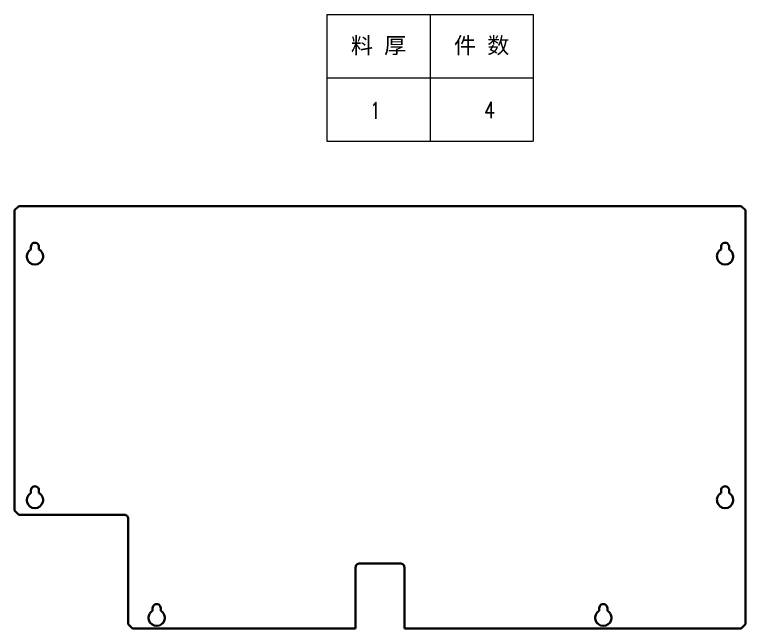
# Model space of a CAD drawing. Header units: millimetres. Extents: x 1333 to 190452, y -42879 to -5704.
# Drawn here: x 181445 to 182345, y -16435 to -15679 of the extents above; entities that cross this region are included whole.
import ezdxf
from ezdxf.enums import TextEntityAlignment as Align

# ---------------------------------------------------------------- set-up
doc = ezdxf.new("R2010")
doc.units = ezdxf.units.MM
doc.header["$LTSCALE"] = 0.5
doc.layers.add('标注线', color=3, linetype='Continuous', lineweight=18)
doc.styles.add('DIM', font='romans.shx', dxfattribs={"width": 0.8, "bigfont": 'bigfont.shx'})
doc.styles.get("Standard").update_dxf_attribs({"font": 'simplex.shx'})

# ---------------------------------------------------------------- blocks, each defined once
blk = doc.blocks.new('*T483')
at = {"color": 0, "linetype": 'ByBlock', "lineweight": -2, "transparency": 16777216}
for p, q in [((0, 0), (127, 0)), ((0, 0), (0, -78)), ((63.5, 0), (63.5, -78)), ((127, 0), (127, -78)), ((0, -39), (127, -39)), ((0, -78), (127, -78))]:
    blk.add_line(p, q, dxfattribs=at)
at = {"color": 0, "transparency": 16777216, "char_height": 10, "width": 60.5, "attachment_point": 5}
for s, insert in [('{\\fSimSun|b0|i0|c134|p2;料 厚}', (31.75, -19.5)), ('{\\fSimSun|b0|i0|c134|p2;件 数}', (95.25, -19.5))]:
    blk.add_mtext(s, dxfattribs=dict(at, insert=insert))
blk = doc.blocks.new('拆图参数')
blk.add_blockref('*T483', (-63.5, 78))
at = {"style": 'DIM', "width": 0.8}
blk.add_attdef('6', text='', height=10, dxfattribs=at).set_placement((-37.13, 18.91), align=Align.MIDDLE_LEFT)
blk.add_attdef('1', text='', height=10, dxfattribs=at).set_placement((36.65, 19.27), align=Align.MIDDLE_CENTER)

msp = doc.modelspace()

# ---------------------------------------------------------------- linework, layer by layer
at = {"color": 7, "lineweight": 35, "ltscale": 0.176777}
for p, q in [((181449.86, -15915.132), (181444.86, -15920.132)), ((182344.86, -15920.132), (182339.86, -15915.132)), ((181444.86, -16290.132), (181449.86, -16295.132)), ((181589.86, -16435.132), (181584.86, -16430.132)), ((182344.86, -16430.132), (182339.86, -16435.132))]:
    msp.add_line(p, q, dxfattribs=at)
at = {"color": 7, "lineweight": 35}
for p, q in [((181444.86, -16290.132), (181444.86, -15920.132)), ((181449.86, -15915.132), (182339.86, -15915.132)), ((182344.86, -15920.132), (182344.86, -16430.132)), ((181449.86, -16295.132), (181579.86, -16295.132)), ((181584.86, -16430.132), (181584.86, -16300.132)), ((181864.86, -16360.132), (181864.86, -16435.132)), ((181869.86, -16355.132), (181919.86, -16355.132)), ((181924.86, -16435.132), (181924.86, -16360.132)), ((181589.86, -16435.132), (181864.86, -16435.132)), ((181924.86, -16435.132), (182339.86, -16435.132))]:
    msp.add_line(p, q, dxfattribs=at)
at = {"color": 7, "lineweight": 35, "ltscale": 0.083493}
for p, q in [((181464.873, -15965.132), (181464.873, -15968.472)), ((181474.873, -15968.472), (181474.873, -15965.132)), ((182314.873, -15965.132), (182314.873, -15968.472)), ((182324.873, -15968.472), (182324.873, -15965.132))]:
    msp.add_line(p, q, dxfattribs=at)
at = {"color": 7, "lineweight": 35, "ltscale": 0.083494}
for p, q in [((181464.873, -16265.132), (181464.873, -16268.472)), ((181474.873, -16268.472), (181474.873, -16265.132)), ((182314.873, -16265.132), (182314.873, -16268.472)), ((182324.873, -16268.472), (182324.873, -16265.132))]:
    msp.add_line(p, q, dxfattribs=at)
at = {"color": 7, "lineweight": 35, "ltscale": 0.083495}
for p, q in [((181614.86, -16413.472), (181614.86, -16410.132)), ((181624.86, -16410.132), (181624.86, -16413.472)), ((182164.86, -16413.472), (182164.86, -16410.132)), ((182174.86, -16410.132), (182174.86, -16413.472))]:
    msp.add_line(p, q, dxfattribs=at)
at = {"color": 7, "lineweight": 35}
for centre, radius, start, end in [((181469.873, -15965.132), 5, 0, 180.000005), ((182319.873, -15965.132), 5, 0, 180.000005), ((181469.873, -15977.132), 10, 120.000003, 60.000002), ((182319.873, -15977.132), 10, 120.000003, 60.000002), ((181469.873, -16265.132), 5, 0, 180.000005), ((182319.873, -16265.132), 5, 0, 180.000005), ((181469.873, -16277.132), 10, 120.000003, 60.000002), ((182319.873, -16277.132), 10, 120.000003, 60.000002), ((181579.86, -16300.132), 5, 0, 90.000003), ((181869.86, -16360.132), 5, 90.000003, 180.000005), ((181919.86, -16360.132), 5, 0, 90.000003), ((181619.86, -16410.132), 5, 0, 180.000005), ((182169.86, -16410.132), 5, 0, 180.000005), ((181619.86, -16422.132), 10, 120.000003, 60.000002), ((182169.86, -16422.132), 10, 120.000003, 60.000002)]:
    msp.add_arc(centre, radius, start, end, dxfattribs=at)

# ---------------------------------------------------------------- block references
at = {"layer": '标注线', "xscale": 2, "yscale": 2, "zscale": 2}
msp.add_blockref('拆图参数', (181956.543, -15835.208), dxfattribs=at).add_auto_attribs({'1': '4', '6': '1'})

doc.saveas('drawing.dxf')
